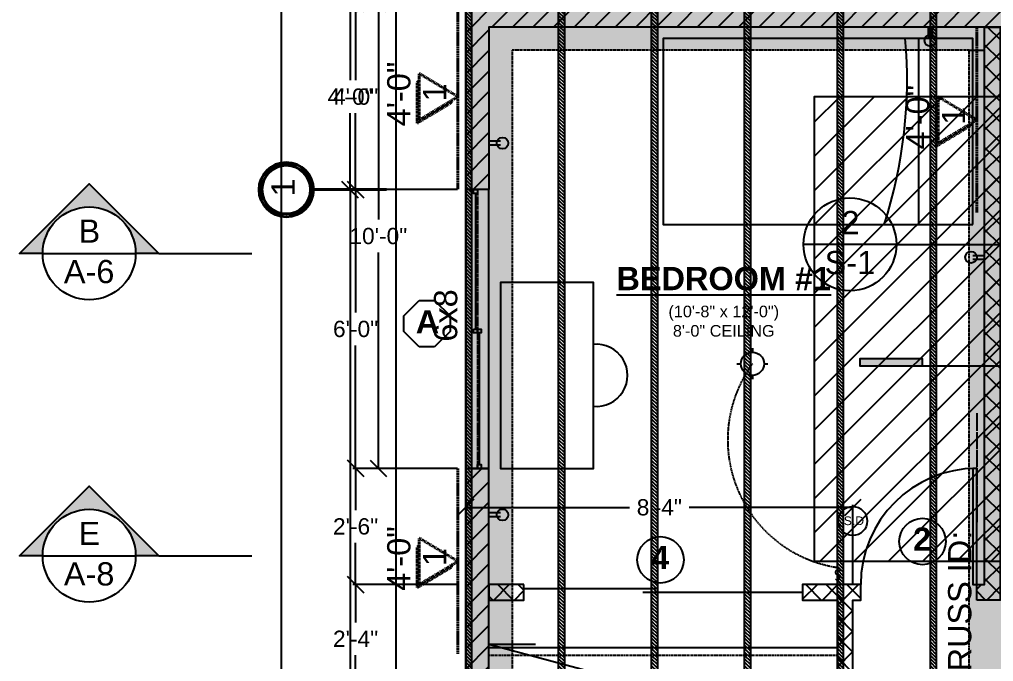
# Model space of a CAD drawing. Header units: inches. Extents: x -3572 to 2430, y -1517 to 3072.
# Drawn here: x -3373.3 to -3121.7, y -196 to -30.2 of the extents above; entities that cross this region are included whole.
import ezdxf
from ezdxf import colors
from ezdxf.entities.mleader import LeaderData, LeaderLine
from ezdxf.math import Vec2, Vec3

# ---------------------------------------------------------------- set-up
doc = ezdxf.new("R2010")
doc.units = ezdxf.units.IN
doc.header["$MEASUREMENT"] = 0
doc.linetypes.add('ACAD_ISO09W100', pattern=[45, 24, -3, 6, -3, 6, -3])
doc.linetypes.add('DASHED2', pattern=[0.375, 0.25, -0.125])
for name, color, linetype in [('Architectural', 2, 'Continuous'), ('Electrical - Components', 40, 'Continuous'), ('F.P. - Dim & Labels', 7, 'Continuous'), ('F.P. - Doors & Window Labels', 1, 'Continuous'), ('F.P. - Doors & Windows', 1, 'Continuous'), ('F.P. Room Labels', 7, 'Continuous'), ('Floor Plan', 4, 'Continuous'), ('Foundation Outline', 9, 'DASHED2'), ('Foundaton - Dim & Labels', 9, 'Continuous'), ('OPTIONAL', 7, 'Continuous'), ('Roof Framing - Dim & Labels', 7, 'Continuous'), ('Roof Overhang', 7, 'DASHED2'), ('Roof Plan', 7, 'Continuous'), ('Trusses', 7, 'Continuous')]:
    doc.layers.add(name, color=color, linetype=linetype)
doc.layers.add('Furniture', color=2, linetype='Continuous', transparency=0.7)
doc.layers.add('SHEAR WALLS', color=7, linetype='DASHED2', lineweight=40)
doc.styles.get("Standard").update_dxf_attribs({"font": 'arial.ttf'})
doc.dimstyles.get("Standard").update_dxf_attribs({"dimscale": 0.7, "dimtxt": 6, "dimasz": 6, "dimexe": 1, "dimexo": 3, "dimgap": 3, "dimtad": 0, "dimtih": 1, "dimtoh": 1, "dimdec": 4, "dimzin": 1, "dimdsep": 46, "dimlunit": 4, "dimtxsty": 'Standard', "dimblk": 'OBLIQUE', "dimcen": 0.09, "dimadec": 0, "dimazin": 0, "dimtfac": 1, "dimtdec": 4, "dimtofl": 0, "dimtmove": 0, "dimatfit": 3, "dimfxl": 1, "dimtolj": 1, "dimtzin": 0, "dimarcsym": 0})

# ---------------------------------------------------------------- blocks, each defined once
blk = doc.blocks.new('_Oblique')
at = {"color": 0, "linetype": 'ByBlock', "lineweight": -2}
blk.add_line((-0.5, -0.5), (0.5, 0.5), dxfattribs=at)
blk = doc.blocks.new('*D38')
at = {"layer": 'Defpoints', "color": 0, "transparency": 16777216}
for p in [(-3276.03, -2.17), (-3305.7, -410.17), (-3276.03, -410.17)]:
    blk.add_point(p, dxfattribs=at)
at = {"layer": 'Roof Plan', "color": 0, "lineweight": -2, "transparency": 16777216}
for p, q in [((-3278.13, -2.17), (-3306.4, -2.17)), ((-3305.7, -2.17), (-3305.7, -201.92)), ((-3305.7, -410.17), (-3305.7, -210.41)), ((-3278.13, -410.17), (-3306.4, -410.17))]:
    blk.add_line(p, q, dxfattribs=at)
at = {"layer": 'Roof Plan', "color": 0, "lineweight": -2, "transparency": 16777216, "xscale": 4.199999999999999, "yscale": 4.199999999999999, "zscale": 4.199999999999999}
for p, rotation in [((-3305.7, -2.17), 90), ((-3305.7, -410.17), 270)]:
    blk.add_blockref('_Oblique', p, dxfattribs=dict(at, rotation=rotation))
at = {"layer": 'Roof Plan', "color": 0, "transparency": 16777216, "insert": (-3305.7, -206.17), "char_height": 4.2, "attachment_point": 5}
blk.add_mtext('\\A1;34\'-0"', dxfattribs=at)
blk = doc.blocks.new('*D68')
at = {"layer": 'Defpoints', "color": 0, "linetype": 'Continuous', "transparency": 16777216}
for p in [(-3287.89, -74.17), (-3287.89, -338.17), (-3287.89, -338.17)]:
    blk.add_point(p, dxfattribs=at)
at = {"layer": 'Foundaton - Dim & Labels', "color": 0, "linetype": 'Continuous', "lineweight": -2, "transparency": 16777216}
for p, q in [((-3289.99, -74.17), (-3288.59, -74.17)), ((-3287.89, -74.17), (-3287.89, -201.92)), ((-3287.89, -338.17), (-3287.89, -210.41)), ((-3289.99, -338.17), (-3288.59, -338.17))]:
    blk.add_line(p, q, dxfattribs=at)
at = {"layer": 'Foundaton - Dim & Labels', "color": 0, "linetype": 'Continuous', "lineweight": -2, "transparency": 16777216, "xscale": 4.199999999999999, "yscale": 4.199999999999999, "zscale": 4.199999999999999}
for p, rotation in [((-3287.89, -74.17), 90), ((-3287.89, -338.17), 270)]:
    blk.add_blockref('_Oblique', p, dxfattribs=dict(at, rotation=rotation))
at = {"layer": 'Foundaton - Dim & Labels', "color": 0, "linetype": 'Continuous', "transparency": 16777216, "insert": (-3287.89, -206.17), "char_height": 4.2, "attachment_point": 5}
blk.add_mtext('\\A1;22\'-0"', dxfattribs=at)
blk = doc.blocks.new('*D71')
at = {"layer": 'Defpoints', "color": 0, "transparency": 16777216}
for p in [(-3258.03, -26.17), (-3280.6, -146.17), (-3258.03, -146.17)]:
    blk.add_point(p, dxfattribs=at)
at = {"layer": 'Foundaton - Dim & Labels', "color": 0, "lineweight": -2, "transparency": 16777216}
for p, q in [((-3260.13, -26.17), (-3281.3, -26.17)), ((-3280.6, -26.17), (-3280.6, -81.92)), ((-3280.6, -146.17), (-3280.6, -90.41)), ((-3260.13, -146.17), (-3281.3, -146.17))]:
    blk.add_line(p, q, dxfattribs=at)
at = {"layer": 'Foundaton - Dim & Labels', "color": 0, "lineweight": -2, "transparency": 16777216, "xscale": 4.199999999999999, "yscale": 4.199999999999999, "zscale": 4.199999999999999}
for p, rotation in [((-3280.6, -26.17), 90), ((-3280.6, -146.17), 270)]:
    blk.add_blockref('_Oblique', p, dxfattribs=dict(at, rotation=rotation))
at = {"layer": 'Foundaton - Dim & Labels', "color": 0, "transparency": 16777216, "insert": (-3280.6, -86.17), "char_height": 4.2, "attachment_point": 5}
blk.add_mtext('\\A1;10\'-0"', dxfattribs=at)
blk = doc.blocks.new('*D87')
at = {"layer": 'Defpoints', "color": 0, "transparency": 16777216}
for p in [(-3258.03, -26.17), (-3286.47, -74.17), (-3258.03, -74.17)]:
    blk.add_point(p, dxfattribs=at)
at = {"layer": 'F.P. - Dim & Labels', "color": 0, "lineweight": -2, "transparency": 16777216}
for p, q in [((-3260.13, -26.17), (-3287.17, -26.17)), ((-3286.47, -26.17), (-3286.47, -45.92)), ((-3286.47, -74.17), (-3286.47, -54.41)), ((-3260.13, -74.17), (-3287.17, -74.17))]:
    blk.add_line(p, q, dxfattribs=at)
at = {"layer": 'F.P. - Dim & Labels', "color": 0, "lineweight": -2, "transparency": 16777216, "xscale": 4.199999999999999, "yscale": 4.199999999999999, "zscale": 4.199999999999999}
for p, rotation in [((-3286.47, -26.17), 90), ((-3286.47, -74.17), 270)]:
    blk.add_blockref('_Oblique', p, dxfattribs=dict(at, rotation=rotation))
at = {"layer": 'F.P. - Dim & Labels', "color": 0, "transparency": 16777216, "insert": (-3286.47, -50.17), "char_height": 4.2, "attachment_point": 5}
blk.add_mtext('\\A1;4\'-0"', dxfattribs=at)
blk = doc.blocks.new('*D88')
at = {"layer": 'Defpoints', "color": 0, "transparency": 16777216}
for p in [(-3258.03, -74.17), (-3286.47, -146.17), (-3258.03, -146.17)]:
    blk.add_point(p, dxfattribs=at)
at = {"layer": 'F.P. - Dim & Labels', "color": 0, "lineweight": -2, "transparency": 16777216}
for p, q in [((-3260.13, -74.17), (-3287.17, -74.17)), ((-3286.47, -74.17), (-3286.47, -105.92)), ((-3286.47, -146.17), (-3286.47, -114.41)), ((-3260.13, -146.17), (-3287.17, -146.17))]:
    blk.add_line(p, q, dxfattribs=at)
at = {"layer": 'F.P. - Dim & Labels', "color": 0, "lineweight": -2, "transparency": 16777216, "xscale": 4.199999999999999, "yscale": 4.199999999999999, "zscale": 4.199999999999999}
for p, rotation in [((-3286.47, -74.17), 90), ((-3286.47, -146.17), 270)]:
    blk.add_blockref('_Oblique', p, dxfattribs=dict(at, rotation=rotation))
at = {"layer": 'F.P. - Dim & Labels', "color": 0, "transparency": 16777216, "insert": (-3286.47, -110.17), "char_height": 4.2, "attachment_point": 5}
blk.add_mtext('\\A1;6\'-0"', dxfattribs=at)
blk = doc.blocks.new('*D89')
at = {"layer": 'Defpoints', "color": 0, "transparency": 16777216}
for p in [(-3258.03, -146.17), (-3286.47, -176.17), (-3258.03, -176.17)]:
    blk.add_point(p, dxfattribs=at)
at = {"layer": 'F.P. - Dim & Labels', "color": 0, "lineweight": -2, "transparency": 16777216}
for p, q in [((-3260.13, -146.17), (-3287.17, -146.17)), ((-3286.47, -146.17), (-3286.47, -156.92)), ((-3286.47, -176.17), (-3286.47, -165.41)), ((-3260.13, -176.17), (-3287.17, -176.17))]:
    blk.add_line(p, q, dxfattribs=at)
at = {"layer": 'F.P. - Dim & Labels', "color": 0, "lineweight": -2, "transparency": 16777216, "xscale": 4.199999999999999, "yscale": 4.199999999999999, "zscale": 4.199999999999999}
for p, rotation in [((-3286.47, -146.17), 90), ((-3286.47, -176.17), 270)]:
    blk.add_blockref('_Oblique', p, dxfattribs=dict(at, rotation=rotation))
at = {"layer": 'F.P. - Dim & Labels', "color": 0, "transparency": 16777216, "insert": (-3286.47, -161.17), "char_height": 4.2, "attachment_point": 5}
blk.add_mtext('\\A1;2\'-6"', dxfattribs=at)
blk = doc.blocks.new('*D90')
at = {"layer": 'Defpoints', "color": 0, "transparency": 16777216}
for p in [(-3258.03, -176.17), (-3286.47, -204.17), (-3258.03, -204.17)]:
    blk.add_point(p, dxfattribs=at)
at = {"layer": 'F.P. - Dim & Labels', "color": 0, "lineweight": -2, "transparency": 16777216}
for p, q in [((-3260.13, -176.17), (-3287.17, -176.17)), ((-3286.47, -176.17), (-3286.47, -185.96)), ((-3286.47, -204.17), (-3286.47, -194.37)), ((-3260.13, -204.17), (-3287.17, -204.17))]:
    blk.add_line(p, q, dxfattribs=at)
at = {"layer": 'F.P. - Dim & Labels', "color": 0, "lineweight": -2, "transparency": 16777216, "xscale": 4.199999999999999, "yscale": 4.199999999999999, "zscale": 4.199999999999999}
for p, rotation in [((-3286.47, -176.17), 90), ((-3286.47, -204.17), 270)]:
    blk.add_blockref('_Oblique', p, dxfattribs=dict(at, rotation=rotation))
at = {"layer": 'F.P. - Dim & Labels', "color": 0, "transparency": 16777216, "insert": (-3286.47, -190.17), "char_height": 4.2, "attachment_point": 5}
blk.add_mtext('\\A1;2\'-4"', dxfattribs=at)
blk = doc.blocks.new('*D97')
at = {"layer": 'Defpoints', "color": 0, "transparency": 16777216}
for p in [(-3158.03, -156.24), (-3258.03, -176.17), (-3158.03, -178.17)]:
    blk.add_point(p, dxfattribs=at)
at = {"layer": 'F.P. - Dim & Labels', "color": 0, "lineweight": -2, "transparency": 16777216}
for p, q in [((-3258.03, -174.07), (-3258.03, -155.54)), ((-3158.03, -176.07), (-3158.03, -155.54)), ((-3258.03, -156.24), (-3215.72, -156.24)), ((-3158.03, -156.24), (-3200.35, -156.24))]:
    blk.add_line(p, q, dxfattribs=at)
at = {"layer": 'F.P. - Dim & Labels', "color": 0, "lineweight": -2, "transparency": 16777216, "xscale": 4.199999999999999, "yscale": 4.199999999999999, "zscale": 4.199999999999999, "rotation": 180}
blk.add_blockref('_Oblique', (-3258.03, -156.24), dxfattribs=at)
at = {"layer": 'F.P. - Dim & Labels', "color": 0, "lineweight": -2, "transparency": 16777216, "xscale": 4.199999999999999, "yscale": 4.199999999999999, "zscale": 4.199999999999999}
blk.add_blockref('_Oblique', (-3158.03, -156.24), dxfattribs=at)
at = {"layer": 'F.P. - Dim & Labels', "color": 0, "transparency": 16777216, "insert": (-3208.03, -156.24), "char_height": 4.2, "attachment_point": 5}
blk.add_mtext('\\A1;8\'-4"', dxfattribs=at)
blk = doc.blocks.new('*D102')
at = {"layer": 'Defpoints', "color": 0, "transparency": 16777216}
for p in [(-3275.96, -26.17), (-3287.89, -74.17), (-3275.96, -74.17)]:
    blk.add_point(p, dxfattribs=at)
at = {"layer": 'Foundaton - Dim & Labels', "color": 0, "lineweight": -2, "transparency": 16777216}
for p, q in [((-3278.06, -26.17), (-3294.89, -26.17)), ((-3287.89, -26.17), (-3287.89, -45.92)), ((-3287.89, -74.17), (-3287.89, -54.41)), ((-3278.06, -74.17), (-3294.89, -74.17))]:
    blk.add_line(p, q, dxfattribs=at)
at = {"layer": 'Foundaton - Dim & Labels', "color": 0, "lineweight": -2, "transparency": 16777216, "xscale": 4.199999999999999, "yscale": 4.199999999999999, "zscale": 4.199999999999999}
for p, rotation in [((-3287.89, -26.17), 90), ((-3287.89, -74.17), 270)]:
    blk.add_blockref('_Oblique', p, dxfattribs=dict(at, rotation=rotation))
at = {"layer": 'Foundaton - Dim & Labels', "color": 0, "transparency": 16777216, "insert": (-3287.89, -50.17), "char_height": 4.2, "attachment_point": 5}
blk.add_mtext('\\A1;4\'-0"', dxfattribs=at)

msp = doc.modelspace()

# ---------------------------------------------------------------- hatches: boundary and pattern name
at = {"layer": 'F.P. - Dim & Labels', "transparency": 33554559}
h = msp.add_hatch(color=256, dxfattribs=at)
h.dxf.hatch_style = 1
h.paths.add_polyline_path([(-3373.27199, -90.64081), (-3367.27199, -90.64081, -1), (-3343.27199, -90.64081), (-3337.27199, -90.64081), (-3355.27199, -72.64081)])
at = {"layer": 'Floor Plan', "transparency": 33554508}
h = msp.add_hatch(dxfattribs=at)
h.set_pattern_fill('ANSI31', color=256, scale=30)
h.paths.add_polyline_path([(-3102.03387, -26.16589), (-3258.03387, -26.16589), (-3258.03387, -74.16589), (-3252.03387, -74.16589), (-3252.03387, -32.16589), (-3102.03387, -32.16589)])
h.paths.add_polyline_path([(-2874.03387, -26.16589), (-3066.03387, -26.16589), (-3066.03387, -32.16589), (-2874.03387, -32.16589)])
h.paths.add_polyline_path([(-2778.03387, -26.16589), (-2826.03387, -26.16589), (-2826.03387, -32.16589), (-2784.03387, -32.16589), (-2784.03387, -74.16589), (-2778.03387, -74.16589)])
h.paths.add_polyline_path([(-2778.03387, -122.16589), (-2784.03387, -122.16589), (-2784.03387, -158.16589), (-2778.03387, -158.16589)])
h.paths.add_polyline_path([(-2778.03387, -194.16589), (-2784.03387, -194.16589), (-2784.03387, -266.16589), (-2778.03387, -266.16589)])
h.paths.add_polyline_path([(-2778.03387, -314.16589), (-2784.03387, -314.16589), (-2784.03387, -380.16589), (-2826.03387, -380.16589), (-2826.03387, -386.16589), (-2778.03387, -386.16589)])
h.paths.add_polyline_path([(-2898.03387, -380.16589), (-3020.03387, -380.16589), (-3020.03387, -386.16589), (-2898.03387, -386.16589)])
h.paths.add_polyline_path([(-3092.03387, -380.16589), (-3252.03387, -380.16589), (-3252.03387, -338.16589), (-3258.03387, -338.16589), (-3258.03387, -386.16589), (-3092.03387, -386.16589)])
h.paths.add_polyline_path([(-3252.03387, -146.16589), (-3258.03387, -146.16589), (-3258.03387, -266.16589), (-3252.03387, -266.16589)])
h = msp.add_hatch(dxfattribs=at)
h.set_pattern_fill('ANSI37', color=256, scale=30)
h.paths.add_polyline_path([(-3120.03387, -32.16589), (-3124.03387, -32.16589), (-3124.03387, -176.16589), (-3126.03387, -176.16589), (-3126.03387, -180.16589), (-3124.03387, -180.16589), (-3120.03387, -180.16589)])
h.paths.add_polyline_path([(-3088.03387, -146.16589), (-3088.03387, -150.16589), (-3016.03387, -150.16589), (-3016.03387, -190.16589), (-3056.03387, -190.16589), (-3056.03387, -188.16589), (-3060.03387, -188.16589), (-3060.03387, -194.16589), (-3012.03387, -194.16589), (-3012.03387, -146.16589), (-3042.03387, -146.16589), (-3048.03387, -146.16589)])
h.paths.add_polyline_path([(-3056.03387, -152.16589), (-3056.03387, -150.16589), (-3060.03387, -150.16589), (-3060.03387, -152.16589)], flags=17)
h.paths.add_polyline_path([(-3124.03387, -232.16589), (-3126.03387, -232.16589), (-3126.03387, -236.16589), (-3124.03387, -236.16589), (-3124.03387, -380.16589), (-3120.03387, -380.16589), (-3120.03387, -236.16589), (-3118.03387, -236.16589), (-3118.03387, -232.16589), (-3120.03387, -232.16589)])
h = msp.add_hatch(dxfattribs=at)
h.set_pattern_fill('ANSI37', color=256, scale=30)
h.paths.add_polyline_path([(-3252.03387, -180.16589), (-3243.03387, -180.16589), (-3243.03387, -176.16589), (-3252.03387, -176.16589)])
h.paths.add_polyline_path([(-3243.03387, -232.16589), (-3252.03387, -232.16589), (-3252.03387, -236.16589), (-3243.03387, -236.16589)])
h = msp.add_hatch(dxfattribs=at)
h.set_pattern_fill('ANSI37', color=256, scale=30)
h.paths.add_polyline_path([(-3171.03387, -180.16589), (-3162.03387, -180.16589), (-3162.03387, -204.16589), (-3252.03387, -204.16589), (-3252.03387, -208.16589), (-3162.03387, -208.16589), (-3162.03387, -232.16589), (-3171.03387, -232.16589), (-3171.03387, -236.16589), (-3162.03387, -236.16589), (-3156.03387, -236.16589), (-3156.03387, -232.16589), (-3158.03387, -232.16589), (-3158.03387, -180.16589), (-3156.03387, -180.16589), (-3156.03387, -176.16589), (-3162.03387, -176.16589), (-3171.03387, -176.16589)])
at = {"layer": 'Foundation Outline', "transparency": 33554636}
h = msp.add_hatch(dxfattribs=at)
h.set_pattern_fill('AR-CONC', color=256, scale=3)
h.set_pattern_definition([(50, (0, 0), (21.51781, -1.88256), [2.25, -24.75]), (355, (0, 0), (-4.16254, 22.56576), [1.8, -19.8]), (100.45144, (1.793, -0.157), (17.35527, 20.6832), [1.9122, -21.03426]), (46.1842, (0, 6), (32.01724, -4.96558), [3.375, -37.125]), (96.6356, (2.668, 5.586), (28.03986, 29.22356), [2.8683, -31.5514]), (351.1842, (0, 6), (28.03986, 29.22356), [2.7, -29.7]), (21, (3, 4.5), (17.90721, -12.07857), [2.25, -24.75]), (326, (3, 4.5), (7.29946, 21.7545), [1.8, -19.8]), (71.45144, (4.492, 3.493), (25.20667, 9.67593), [1.9122, -21.03426]), (37.5, (0, 0), (0.364796, 9.986816), [0, -19.56, 0, -20.1, 0, -19.875]), (7.5, (0, 0), (7.892086, 11.83235), [0, -11.46, 0, -19.11, 0, -7.575]), (327.5, (-6.69, 0), (16.014673, -0.676646), [0, -7.5, 0, -23.4, 0, -31.05]), (317.5, (-9.69, 0), (17.495585, 3.00315), [0, -9.75, 0, -15.54, 0, -22.05])])
h.paths.add_polyline_path([(-2778.03387, -26.16589), (-3258.03387, -26.16589), (-3258.03387, -386.16589), (-2778.03387, -386.16589)])
h.paths.add_polyline_path([(-3116.03387, -374.16589), (-3116.03387, -38.16589), (-2790.03387, -38.16589), (-2790.03387, -374.16589)], flags=16)
h.paths.add_polyline_path([(-3128.03387, -374.16589), (-3246.03387, -374.16589), (-3246.03387, -38.16589), (-3128.03387, -38.16589)], flags=16)
at = {"layer": 'OPTIONAL', "transparency": 33554559}
h = msp.add_hatch(color=256, dxfattribs=at)
h.dxf.hatch_style = 1
h.paths.add_polyline_path([(-3373.27199, -168.72659), (-3367.27199, -168.72659, -1), (-3343.27199, -168.72659), (-3337.27199, -168.72659), (-3355.27199, -150.72659)])
at = {"layer": 'Roof Framing - Dim & Labels', "transparency": 33554559}
h = msp.add_hatch(color=256, dxfattribs=at)
h.dxf.hatch_style = 1
h.paths.add_polyline_path([(-3156.17901, -117.74825), (-3156.17901, -119.74825), (-3140.17901, -119.74825), (-3140.17901, -117.74825), (-3146.17901, -117.74825)])
at = {"layer": 'Roof Plan', "transparency": 33554559}
h = msp.add_hatch(dxfattribs=at)
h.set_pattern_fill('ANSI31', color=256, scale=50)
h.paths.add_polyline_path([(-2868.03387, -362.16589), (-2868.03387, -242.16589), (-3168.03387, -242.16589), (-3168.03387, -362.16589)])
h.paths.add_polyline_path([(-2969.06782, -337.3434), (-3066.99991, -337.3434), (-3066.99991, -263.65613), (-2969.06782, -263.65613)], flags=16)
h.paths.add_polyline_path([(-3010.8821, -277.44345, -1), (-2999.6881, -277.44345, -1)], flags=0)
h.paths.add_polyline_path([(-3025.19697, -277.44345, -1), (-3014.00297, -277.44345, -1)], flags=0)
h.paths.add_polyline_path([(-3039.81685, -277.44345, -1), (-3028.62286, -277.44345, -1)], flags=0)
h.paths.add_polyline_path([(-2868.03387, -170.16589), (-2868.03387, -50.16589), (-3168.03387, -50.16589), (-3168.03387, -170.16589)])
h.paths.add_polyline_path([(-2969.06782, -142.14426), (-3066.99991, -142.14426), (-3066.99991, -68.45699), (-2969.06782, -68.45699)], flags=16)
h.paths.add_polyline_path([(-3010.8821, -82.24431, -1), (-2999.6881, -82.24431, -1)], flags=0)
h.paths.add_polyline_path([(-3025.19697, -82.24431, -1), (-3014.00297, -82.24431, -1)], flags=0)
h.paths.add_polyline_path([(-3039.81685, -82.24431, -1), (-3028.62286, -82.24431, -1)], flags=0)
h.paths.add_polyline_path([(-3008.71954, -283.65291), (-3001.05788, -283.65291), (-3001.05788, -271.28865), (-3008.71954, -271.28865)], flags=8)
h.paths.add_polyline_path([(-3022.928, -283.65291), (-3015.26633, -283.65291), (-3015.26633, -271.28865), (-3022.928, -271.28865)], flags=8)
h.paths.add_polyline_path([(-3038.21501, -283.65291), (-3030.55334, -283.65291), (-3030.55334, -271.28865), (-3038.21501, -271.28865)], flags=8)
h.paths.add_polyline_path([(-3059.34154, -327.56945), (-2977.16283, -327.56945), (-2977.16283, -284.89005), (-3059.34154, -284.89005)], flags=8)
h.paths.add_polyline_path([(-3008.71954, -88.45377), (-3001.05788, -88.45377), (-3001.05788, -76.08951), (-3008.71954, -76.08951)], flags=8)
h.paths.add_polyline_path([(-3022.928, -88.45377), (-3015.26633, -88.45377), (-3015.26633, -76.08951), (-3022.928, -76.08951)], flags=8)
h.paths.add_polyline_path([(-3038.21501, -88.45377), (-3030.55334, -88.45377), (-3030.55334, -76.08951), (-3038.21501, -76.08951)], flags=8)
h.paths.add_polyline_path([(-3059.34154, -132.37031), (-2977.16283, -132.37031), (-2977.16283, -89.69091), (-3059.34154, -89.69091)], flags=8)
at = {"layer": 'SHEAR WALLS', "transparency": 33554559}
h = msp.add_hatch(color=256, dxfattribs=at)
h.dxf.hatch_style = 1
h.paths.add_polyline_path([(-3261.70993, -51.67153), (-3261.70993, -51.17153), (-3270.03387, -56.16589), (-3270.03387, -45.95362), (-3270.53387, -46.45362), (-3270.53387, -56.96589)])
h = msp.add_hatch(color=256, dxfattribs=at)
h.dxf.hatch_style = 1
h.paths.add_polyline_path([(-3127.70993, -57.67153), (-3127.70993, -57.17153), (-3136.03387, -62.16589), (-3136.03387, -51.95362), (-3136.53387, -52.45362), (-3136.53387, -62.96589)])
h = msp.add_hatch(color=256, dxfattribs=at)
h.dxf.hatch_style = 1
h.paths.add_polyline_path([(-3261.70993, -171.67153), (-3261.70993, -171.17153), (-3270.03387, -176.16589), (-3270.03387, -165.95362), (-3270.53387, -166.45362), (-3270.53387, -176.96589)])
at = {"layer": 'Trusses', "transparency": 33554636}
h = msp.add_hatch(dxfattribs=at)
h.set_pattern_fill('ANSI31', color=256, scale=5, angle=90)
h.set_pattern_definition([(135, (-1911.2485, -394.86516), (-0.44194174, -0.44194174), [])])
h.paths.add_polyline_path([(-3258.03387, -2.16589), (-3258.03387, -410.16589), (-3257.28387, -410.16589), (-3256.53387, -410.16589), (-3256.53387, -2.16589)])
h = msp.add_hatch(dxfattribs=at)
h.set_pattern_fill('ANSI31', color=256, scale=5, angle=90)
h.set_pattern_definition([(135, (-1887.2485, -394.86516), (-0.44194174, -0.44194174), [])])
h.paths.add_polyline_path([(-3234.03387, -2.16589), (-3234.03387, -410.16589), (-3233.28387, -410.16589), (-3232.53387, -410.16589), (-3232.53387, -2.16589)])
h = msp.add_hatch(dxfattribs=at)
h.set_pattern_fill('ANSI31', color=256, scale=5, angle=90)
h.set_pattern_definition([(135, (-1863.2485, -394.86516), (-0.44194174, -0.44194174), [])])
h.paths.add_polyline_path([(-3210.03387, -2.16589), (-3210.03387, -410.16589), (-3209.28387, -410.16589), (-3208.53387, -410.16589), (-3208.53387, -2.16589)])
h = msp.add_hatch(dxfattribs=at)
h.set_pattern_fill('ANSI31', color=256, scale=5, angle=90)
h.set_pattern_definition([(135, (-1839.2485, -394.86516), (-0.44194174, -0.44194174), [])])
h.paths.add_polyline_path([(-3186.03387, -2.16589), (-3186.03387, -410.16589), (-3185.28387, -410.16589), (-3184.53387, -410.16589), (-3184.53387, -2.16589)])
h = msp.add_hatch(dxfattribs=at)
h.set_pattern_fill('ANSI31', color=256, scale=5, angle=90)
h.set_pattern_definition([(135, (-1815.2485, -394.86516), (-0.44194174, -0.44194174), [])])
h.paths.add_polyline_path([(-3162.03387, -2.16589), (-3162.03387, -410.16589), (-3161.28387, -410.16589), (-3160.53387, -410.16589), (-3160.53387, -2.16589)])
h = msp.add_hatch(dxfattribs=at)
h.set_pattern_fill('ANSI31', color=256, scale=5, angle=90)
h.set_pattern_definition([(135, (-1791.2485, -394.86516), (-0.44194174, -0.44194174), [])])
h.paths.add_polyline_path([(-3138.03387, -2.16589), (-3138.03387, -410.16589), (-3137.28387, -410.16589), (-3136.53387, -410.16589), (-3136.53387, -2.16589)])

# ---------------------------------------------------------------- linework, layer by layer
at = {"layer": 'Architectural'}
for p, q in [((-3243.03387, -177.16589), (-3208.97869, -177.16589)), ((-3212.29063, -178.16589), (-3171.03387, -178.16589)), ((-3252.03387, -192.41589), (-3162.03387, -192.41589))]:
    msp.add_line(p, q, dxfattribs=at)
at = {"layer": 'Architectural', "linetype": 'DASHED2'}
msp.add_line((-3252.03387, -194.41589), (-3162.03387, -194.41589), dxfattribs=at)
at = {"layer": 'Electrical - Components'}
for p, q in [((-3138.53387, -35.16589), (-3138.53387, -32.16589)), ((-3137.53387, -35.16589), (-3137.53387, -32.16589)), ((-3249.03387, -61.66589), (-3252.03387, -61.66589)), ((-3249.03387, -62.66589), (-3252.03387, -62.66589)), ((-3127.03387, -91.13746), (-3124.03387, -91.13746)), ((-3127.03387, -92.13746), (-3124.03387, -92.13746)), ((-3183.99573, -115.13702), (-3183.99573, -116.13702)), ((-3187.99573, -119.13702), (-3186.99573, -119.13702)), ((-3180.99573, -119.13702), (-3179.99573, -119.13702)), ((-3183.99573, -122.13702), (-3183.99573, -123.13702)), ((-3249.03387, -157.66589), (-3252.03387, -157.66589)), ((-3249.03387, -158.66589), (-3252.03387, -158.66589)), ((-3162.03387, -171.75589), (-3162.03387, -176.16589))]:
    msp.add_line(p, q, dxfattribs=at)
for centre, radius in [((-3138.03387, -35.66589), 1.5), ((-3248.53387, -62.16589), 1.5), ((-3127.53387, -91.63746), 1.5), ((-3183.99573, -119.13702), 3), ((-3248.53387, -158.16589), 1.5), ((-3158.09463, -159.75786), 3.75)]:
    msp.add_circle(centre, radius, dxfattribs=at)
at = {"layer": 'Electrical - Components', "linetype": 'DASHED2', "ltscale": 0.5}
msp.add_arc((-3157.03329, -138.77616), 33.35669, 143.9308208, 261.3781617, dxfattribs=at)
at = {"layer": 'F.P. - Dim & Labels'}
for p, q in [((-3367.27199, -90.64081), (-3343.27199, -90.64081)), ((-3337.27199, -90.64081), (-3313.27199, -90.64081))]:
    msp.add_line(p, q, dxfattribs=at)
msp.add_lwpolyline([(-3367.27199, -90.64081), (-3373.27199, -90.64081), (-3355.27199, -72.64081), (-3337.27199, -90.64081), (-3343.27199, -90.64081)], dxfattribs=at)
msp.add_circle((-3355.27199, -90.64081), 12, dxfattribs=at)
at = {"layer": 'F.P. - Doors & Window Labels'}
for p, q in [((-3270.05649, -102.78191), (-3266.05649, -102.78191)), ((-3266.05649, -102.78191), (-3262.05649, -106.78191)), ((-3274.05649, -110.78191), (-3274.05649, -106.78191)), ((-3262.05649, -106.78191), (-3262.05649, -110.78191)), ((-3266.05649, -114.78191), (-3270.05649, -114.78191))]:
    msp.add_line(p, q, dxfattribs=at)
for points in [[(-3274.05649, -106.78191), (-3270.05649, -102.78191)], [(-3270.05649, -114.78191), (-3274.05649, -110.78191)], [(-3262.05649, -110.78191), (-3266.05649, -114.78191)]]:
    msp.add_lwpolyline(points, dxfattribs=at)
for centre in [(-3140.0869, -165.05444), (-3207.74999, -169.78698)]:
    msp.add_circle(centre, 6, dxfattribs=at)
at = {"layer": 'F.P. - Doors & Windows'}
for p, q in [((-3255.53387, -75.16589), (-3255.53387, -110.16589)), ((-3254.53387, -111.16589), (-3254.53387, -145.16589))]:
    msp.add_line(p, q, dxfattribs=at)
msp.add_lwpolyline([(-3258.03387, -74.16589), (-3258.03387, -146.16589), (-3252.03387, -146.16589), (-3252.03387, -74.16589), (-3258.03387, -74.16589)], dxfattribs=at)
for points in [[(-3256.03387, -74.16589), (-3255.03387, -74.16589), (-3255.03387, -75.16589), (-3256.03387, -75.16589)], [(-3256.03387, -110.16589), (-3255.03387, -110.16589), (-3255.03387, -111.16589), (-3256.03387, -111.16589)], [(-3255.03387, -110.16589), (-3254.03387, -110.16589), (-3254.03387, -111.16589), (-3255.03387, -111.16589)], [(-3255.03387, -145.16589), (-3254.03387, -145.16589), (-3254.03387, -146.16589), (-3255.03387, -146.16589)], [(-3126.03387, -146.16589), (-3127.03387, -146.16589), (-3127.03387, -176.16589), (-3126.03387, -176.16589)]]:
    msp.add_lwpolyline(points, close=True, dxfattribs=at)
msp.add_arc((-3126.03387, -176.16589), 30, 90, 180, dxfattribs=at)
at = {"layer": 'Floor Plan'}
for points in [[(-3258.03387, -74.16589), (-3258.03387, -26.16589), (-3102.03387, -26.16589), (-3102.03387, -32.16589), (-3252.03387, -32.16589), (-3252.03387, -74.16589), (-3258.03387, -74.16589)], [(-3258.03387, -146.16589), (-3258.03387, -266.16589), (-3252.03387, -266.16589), (-3252.03387, -146.16589), (-3258.03387, -146.16589)]]:
    msp.add_lwpolyline(points, dxfattribs=at)
for points in [[(-3126.03387, -180.16589), (-3126.03387, -176.16589), (-3124.03387, -176.16589), (-3124.03387, -32.16589), (-3120.03387, -32.16589), (-3120.03387, -180.16589), (-3124.03387, -180.16589)], [(-3243.03387, -176.16589), (-3252.03387, -176.16589), (-3252.03387, -180.16589), (-3243.03387, -180.16589)], [(-3162.03387, -236.16589), (-3156.03387, -236.16589), (-3156.03387, -232.16589), (-3158.03387, -232.16589), (-3158.03387, -180.16589), (-3156.03387, -180.16589), (-3156.03387, -176.16589), (-3162.03387, -176.16589), (-3171.03387, -176.16589), (-3171.03387, -180.16589), (-3162.03387, -180.16589), (-3162.03387, -204.16589), (-3252.03387, -204.16589), (-3252.03387, -208.16589), (-3162.03387, -208.16589), (-3162.03387, -232.16589), (-3171.03387, -232.16589), (-3171.03387, -236.16589)]]:
    msp.add_lwpolyline(points, close=True, dxfattribs=at)
at = {"layer": 'Foundation Outline', "linetype": 'Continuous', "lineweight": 30}
msp.add_lwpolyline([(-3258.03387, -386.16589), (-2778.03387, -386.16589), (-2778.03387, -26.16589), (-3258.03387, -26.16589), (-3258.03387, -386.16589)], dxfattribs=at)
at = {"layer": 'Foundation Outline'}
msp.add_lwpolyline([(-3246.03387, -374.16589), (-3128.03387, -374.16589), (-3128.03387, -38.16589), (-3246.03387, -38.16589)], close=True, dxfattribs=at)
at = {"layer": 'Foundaton - Dim & Labels'}
for p, q in [((-3128.03387, -38.16589), (-3124.03387, -38.16589)), ((-3146.80891, -88.31086), (-3170.80891, -88.31086)), ((-3146.80891, -88.31086), (-3135.19403, -88.31086))]:
    msp.add_line(p, q, dxfattribs=at)
msp.add_lwpolyline([(-3135.19403, -88.31086), (-3085.58769, -88.31086), (-3085.58769, -90.31086), (-3095.58769, -90.31086), (-3101.58769, -90.31086), (-3101.58769, -88.31086)], dxfattribs=at)
msp.add_circle((-3158.80891, -88.31086), 12, dxfattribs=at)
at = {"layer": 'Furniture'}
msp.add_line((-3141.10422, -35.16589), (-3141.10422, -83.16589), dxfattribs=at)
msp.add_lwpolyline([(-3127.03387, -83.16589), (-3127.03387, -35.16589), (-3207.03387, -35.16589), (-3207.03387, -83.16589)], close=True, dxfattribs=at)
msp.add_lwpolyline([(-3243.03387, -146.16589), (-3225.03387, -146.16589), (-3225.03387, -98.16589), (-3249.03387, -98.16589), (-3249.03387, -146.16589), (-3243.03387, -146.16589)], dxfattribs=at)
for centre, radius, start, end in [((-3266.06177, -45.743), 121.99676, 342.1363281, 4.9737817), ((-3224.28989, -122.13137), 8.03452, 264.6869618, 95.3130382)]:
    msp.add_arc(centre, radius, start, end, dxfattribs=at)
at = {"layer": 'OPTIONAL'}
for p, q in [((-3367.27199, -168.72659), (-3343.27199, -168.72659)), ((-3337.27199, -168.72659), (-3313.27199, -168.72659))]:
    msp.add_line(p, q, dxfattribs=at)
msp.add_lwpolyline([(-3367.27199, -168.72659), (-3373.27199, -168.72659), (-3355.27199, -150.72659), (-3337.27199, -168.72659), (-3343.27199, -168.72659)], dxfattribs=at)
msp.add_circle((-3355.27199, -168.72659), 12, dxfattribs=at)
at = {"layer": 'Roof Framing - Dim & Labels', "linetype": 'ACAD_ISO09W100', "ltscale": 0.01}
msp.add_line((-3255.03387, -74.16589), (-3255.03387, -146.16589), dxfattribs=at)
at = {"layer": 'Roof Framing - Dim & Labels'}
for p in [(-2784.03387, -316.33811), (-3240.03387, -191.69131)]:
    msp.add_line(p, (-3252.03387, -191.69131), dxfattribs=at)
msp.add_lwpolyline([(-3106.57267, -119.74825), (-3156.17901, -119.74825), (-3156.17901, -117.74825), (-3146.17901, -117.74825), (-3140.17901, -117.74825), (-3140.17901, -119.74825)], dxfattribs=at)
at = {"layer": 'Roof Overhang'}
msp.add_lwpolyline([(-3276.03387, -2.16589), (-2760.03387, -2.16589), (-2760.03387, -410.16589), (-3276.03387, -410.16589)], close=True, dxfattribs=at)
at = {"layer": 'Roof Plan'}
for points in [[(-3276.03387, -2.16589), (-2760.03387, -2.16589), (-2760.03387, -410.16589), (-3276.03387, -410.16589)], [(-3168.03387, -170.16589), (-2868.03387, -170.16589), (-2868.03387, -50.16589), (-3168.03387, -50.16589)]]:
    msp.add_lwpolyline(points, close=True, dxfattribs=at)
at = {"layer": 'Roof Plan', "linetype": 'DASHED2'}
msp.add_lwpolyline([(-3258.03387, -26.16589), (-2778.03387, -26.16589), (-2778.03387, -386.16589), (-3258.03387, -386.16589), (-3258.03387, -26.16589)], dxfattribs=at)
at = {"layer": 'SHEAR WALLS', "ltscale": 0.25}
for p, q in [((-3260.03387, -26.16589), (-3260.03387, -74.16589)), ((-3126.03387, -32.16589), (-3126.03387, -80.16589)), ((-3260.03387, -146.16589), (-3260.03387, -194.16589))]:
    msp.add_line(p, q, dxfattribs=at)
at = {"layer": 'SHEAR WALLS', "linetype": 'Continuous'}
msp.add_line((-3278.52463, -74.16589), (-3298.10152, -74.16589), dxfattribs=at)
at = {"layer": 'SHEAR WALLS'}
for points in [[(-3270.03387, -44.16589), (-3260.03387, -50.16589), (-3270.03387, -56.16589)], [(-3136.03387, -50.16589), (-3126.03387, -56.16589), (-3136.03387, -62.16589)], [(-3270.03387, -164.16589), (-3260.03387, -170.16589), (-3270.03387, -176.16589)]]:
    msp.add_lwpolyline(points, close=True, dxfattribs=at)
for points in [[(-3261.70993, -51.17153), (-3261.70993, -51.67153), (-3270.53387, -56.96589), (-3270.53387, -46.45362), (-3270.03387, -45.95362)], [(-3127.70993, -57.17153), (-3127.70993, -57.67153), (-3136.53387, -62.96589), (-3136.53387, -52.45362), (-3136.03387, -51.95362)], [(-3261.70993, -171.17153), (-3261.70993, -171.67153), (-3270.53387, -176.96589), (-3270.53387, -166.45362), (-3270.03387, -165.95362)]]:
    msp.add_lwpolyline(points, dxfattribs=at)
at = {"layer": 'SHEAR WALLS', "linetype": 'Continuous'}
for radius in [7.00644, 6.2893]:
    msp.add_circle((-3304.39082, -74.16589), radius, dxfattribs=at)
at = {"layer": 'Trusses'}
for points in [[(-3256.53387, -410.16589), (-3258.03387, -410.16589), (-3258.03387, -2.16589), (-3256.53387, -2.16589)], [(-3232.53387, -410.16589), (-3234.03387, -410.16589), (-3234.03387, -2.16589), (-3232.53387, -2.16589)], [(-3208.53387, -410.16589), (-3210.03387, -410.16589), (-3210.03387, -2.16589), (-3208.53387, -2.16589)], [(-3184.53387, -410.16589), (-3186.03387, -410.16589), (-3186.03387, -2.16589), (-3184.53387, -2.16589)], [(-3160.53387, -410.16589), (-3162.03387, -410.16589), (-3162.03387, -2.16589), (-3160.53387, -2.16589)], [(-3136.53387, -410.16589), (-3138.03387, -410.16589), (-3138.03387, -2.16589), (-3136.53387, -2.16589)]]:
    msp.add_lwpolyline(points, close=True, dxfattribs=at)

# ---------------------------------------------------------------- texts
at = {"layer": 'Electrical - Components', "insert": (-3160.39489, -158.57198), "char_height": 2.25, "attachment_point": 1}
msp.add_mtext_dynamic_manual_height_columns('S.D', width=8.6881481, gutter_width=1, heights=[0], dxfattribs=at)
at = {"layer": 'Electrical - Components', "insert": (-3162.92408, -175.1848), "char_height": 2.94, "attachment_point": 3, "rotation": 180}
msp.add_mtext_dynamic_manual_height_columns('{\\fBatangChe|b0|i0|c0|p49;S}', width=13.0889423, gutter_width=1, heights=[0], dxfattribs=at)
at = {"layer": 'F.P. - Dim & Labels', "char_height": 6, "attachment_point": 1}
for s, width, insert in [('B', 6.4632211, (-3358.01705, -81.88318)), ('A-6', 6, (-3361.81091, -92.32616))]:
    msp.add_mtext_dynamic_manual_height_columns(s, width=width, gutter_width=1, heights=[0], dxfattribs=dict(at, insert=insert))
at = {"layer": 'F.P. - Doors & Window Labels', "char_height": 6, "attachment_point": 1}
for s, insert in [('\\pxqc;{\\fArial|b1|i0|c0|p34;A}', (-3302.97013, -105.30819)), ('\\pxqc;{\\fArial|b1|i0|c0|p34;2}', (-3175.21675, -161.43526)), ('\\pxqc;{\\fArial|b1|i0|c0|p34;4}', (-3242.87984, -166.1678))]:
    msp.add_mtext_dynamic_manual_height_columns(s, width=70.1010121, gutter_width=1, heights=[0], dxfattribs=dict(at, insert=insert))
at = {"layer": 'F.P. Room Labels', "insert": (-3226.4497, -94.13311), "char_height": 6, "attachment_point": 1}
msp.add_mtext_dynamic_manual_height_columns('\\pxqc;{\\fArial|b1|i0|c0|p34;\\LBEDROOM #1\\P\\fArial|b0|i0|c0|p34;\\H0.5x;\\l(10\'-8" x 12\'-0")\\P8\'-0" CEILING}', width=70.1010121, gutter_width=1, heights=[0], dxfattribs=at)
at = {"layer": 'Foundaton - Dim & Labels', "char_height": 6, "attachment_point": 1}
for s, insert in [('2', (-3161.00055, -79.67613)), ('S-1', (-3165.34784, -89.99621))]:
    msp.add_mtext_dynamic_manual_height_columns(s, width=6.4632211, gutter_width=1, heights=[0], dxfattribs=dict(at, insert=insert))
at = {"layer": 'OPTIONAL', "char_height": 6, "attachment_point": 1}
for s, insert in [('E', (-3358.01705, -159.96895)), ('A-8', (-3361.81091, -170.41193))]:
    msp.add_mtext_dynamic_manual_height_columns(s, width=6.4632211, gutter_width=1, heights=[0], dxfattribs=dict(at, insert=insert))
at = {"layer": 'Roof Framing - Dim & Labels', "insert": (-3266.2212, -113.42397), "char_height": 6, "attachment_point": 1, "rotation": 90}
msp.add_mtext_dynamic_manual_height_columns('6x8', width=30.6199099, gutter_width=1, heights=[0], dxfattribs=at)
at = {"layer": 'SHEAR WALLS', "char_height": 6, "attachment_point": 1, "rotation": 90}
for s, insert in [('4\'-0"', (-3278.32135, -57.79945)), ('1', (-3269.07128, -51.42205)), ('4\'-0"', (-3144.32135, -63.79945)), ('1', (-3135.07128, -57.42205)), ('4\'-0"', (-3278.32135, -177.79945)), ('1', (-3269.07128, -171.42205))]:
    msp.add_mtext_dynamic_manual_height_columns(s, width=6.4632211, gutter_width=1, heights=[0], dxfattribs=dict(at, insert=insert))
at = {"layer": 'SHEAR WALLS', "linetype": 'Continuous', "insert": (-3308.1964, -75.92146), "char_height": 6, "attachment_point": 1, "rotation": 90}
msp.add_mtext_dynamic_manual_height_columns('1', width=13.9144311, gutter_width=1, heights=[0], dxfattribs=at)
at = {"layer": 'Trusses', "insert": (-3133.46872, -259.43359), "char_height": 6, "attachment_point": 1, "rotation": 90}
msp.add_mtext_dynamic_manual_height_columns('\\pxqc;2000# DRAG TRUSS ID: ______ ', width=130.9900674, gutter_width=1, heights=[26.08894], dxfattribs=at)

# ---------------------------------------------------------------- dimensions: what is measured, and where the dimension line sits
at = {"layer": 'F.P. - Dim & Labels'}
for base, p1, p2, picture, middle in [((-3286.4656, -74.16589), (-3258.03387, -26.16589), (-3258.03387, -74.16589), '*D87', (-3286.4656, -50.16589)), ((-3286.4656, -146.16589), (-3258.03387, -74.16589), (-3258.03387, -146.16589), '*D88', (-3286.4656, -110.16589)), ((-3286.4656, -176.16589), (-3258.03387, -146.16589), (-3258.03387, -176.16589), '*D89', (-3286.4656, -161.16589))]:
    dim = msp.add_linear_dim(base=base, p1=p1, p2=p2, angle=90, dimstyle='Standard', dxfattribs=at)
    dim.commit()
    dim.dimension.update_dxf_attribs({"geometry": picture, "text_midpoint": middle})
dim = msp.add_linear_dim(base=(-3158.03387, -156.2386), p1=(-3258.03387, -176.16589), p2=(-3158.03387, -178.16589), dimstyle='Standard', dxfattribs=at)
dim.commit()
dim.dimension.update_dxf_attribs({"geometry": '*D97', "text_midpoint": (-3208.03387, -156.2386)})
dim = msp.add_linear_dim(base=(-3286.4656, -204.16589), p1=(-3258.03387, -176.16589), p2=(-3258.03387, -204.16589), angle=90, dimstyle='Standard', dxfattribs=at)
dim.commit()
dim.dimension.update_dxf_attribs({"geometry": '*D90', "text_midpoint": (-3286.4656, -190.16589), "dimtype": 160})
at = {"layer": 'Foundaton - Dim & Labels'}
dim = msp.add_linear_dim(base=(-3287.88771, -74.16589), p1=(-3275.96079, -26.16589), p2=(-3275.96079, -74.16589), angle=90, dimstyle='Standard', override={"dimexe": 10}, dxfattribs=at)
dim.commit()
dim.dimension.update_dxf_attribs({"geometry": '*D102', "text_midpoint": (-3287.88771, -50.16589)})
dim = msp.add_linear_dim(base=(-3280.59671, -146.16589), p1=(-3258.03387, -26.16589), p2=(-3258.03387, -146.16589), angle=90, dimstyle='Standard', dxfattribs=at)
dim.commit()
dim.dimension.update_dxf_attribs({"geometry": '*D71', "text_midpoint": (-3280.59671, -86.16589)})
at = {"layer": 'Foundaton - Dim & Labels', "linetype": 'Continuous'}
dim = msp.add_linear_dim(base=(-3287.88771, -338.16589), p1=(-3287.88771, -74.16589), p2=(-3287.88771, -338.16589), angle=90, dimstyle='Standard', dxfattribs=at)
dim.commit()
dim.dimension.update_dxf_attribs({"geometry": '*D68', "text_midpoint": (-3287.88771, -206.16589)})
at = {"layer": 'Roof Plan'}
dim = msp.add_linear_dim(base=(-3305.70452, -410.16589), p1=(-3276.03387, -2.16589), p2=(-3276.03387, -410.16589), angle=90, dimstyle='Standard', dxfattribs=at)
dim.commit()
dim.dimension.update_dxf_attribs({"geometry": '*D38', "text_midpoint": (-3305.70452, -206.16589)})

# ---------------------------------------------------------------- leaders
at = {"layer": 'Electrical - Components'}
ml = msp.add_multileader_mtext('Standard', dxfattribs=at)
ml.set_content('WATER HEATER AS INDICATED IN CF1R FORM (TITLE-24)\\PENCLOSURE PER MANUFACTURER SPECIFICATIONS', color=256)
ml.set_leader_properties()
ml.build(insert=Vec2(0, 0))
ml.multileader.update_dxf_attribs({"dogleg_length": 3.98438, "arrow_head_size": 8})
ctx = ml.context
ctx.base_point, ctx.char_height, ctx.arrow_head_size, ctx.landing_gap_size, ctx.plane_origin = Vec3(-3190.09464, 5.21535), 2, 8, 0.09, Vec3(-3239.51319, -10.26732)
notes = []
notes.append((ctx, [(1, (1, 1, 0), (-3194.07902, 5.21535), (1, 0), 3.98438, [(0, [(-3211.51319, -12.16589)], 0, [])])]))
ctx.mtext.insert, ctx.mtext.flow_direction = Vec3(-3190.00464, 6.23241), 5
for ctx, leaders in notes:
    for number, flags, end, landing, length, lines in leaders:
        leader = LeaderData()
        leader.index, (leader.has_last_leader_line, leader.has_dogleg_vector, leader.attachment_direction) = number, flags
        leader.last_leader_point, leader.dogleg_vector, leader.dogleg_length = Vec3(end), Vec3(landing), length
        for number, points, colour, breaks in lines:
            line = LeaderLine()
            line.index, line.vertices, line.color, line.breaks = number, Vec3.list(points), colors.encode_raw_color(colour), breaks
            leader.lines.append(line)
        ctx.leaders.append(leader)

doc.saveas('drawing.dxf')
